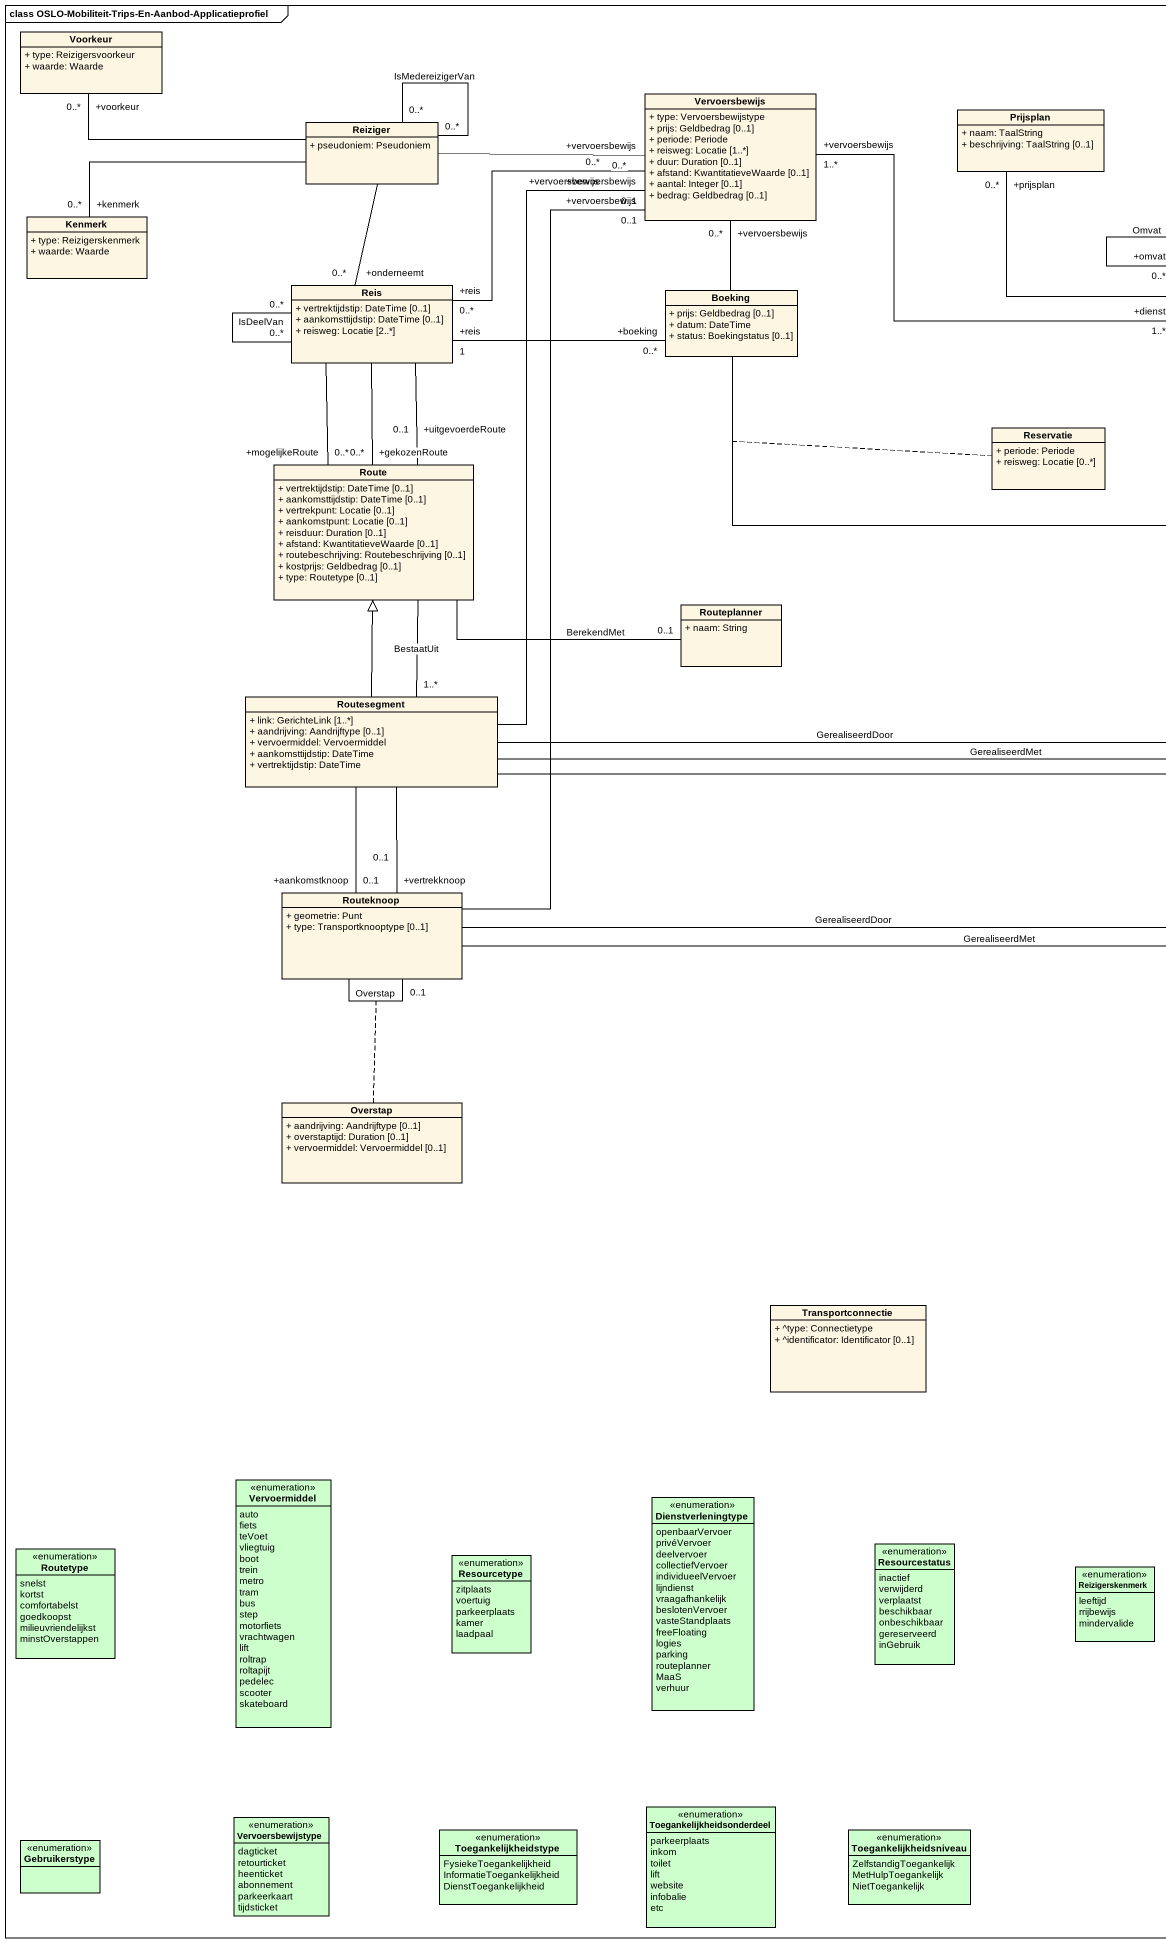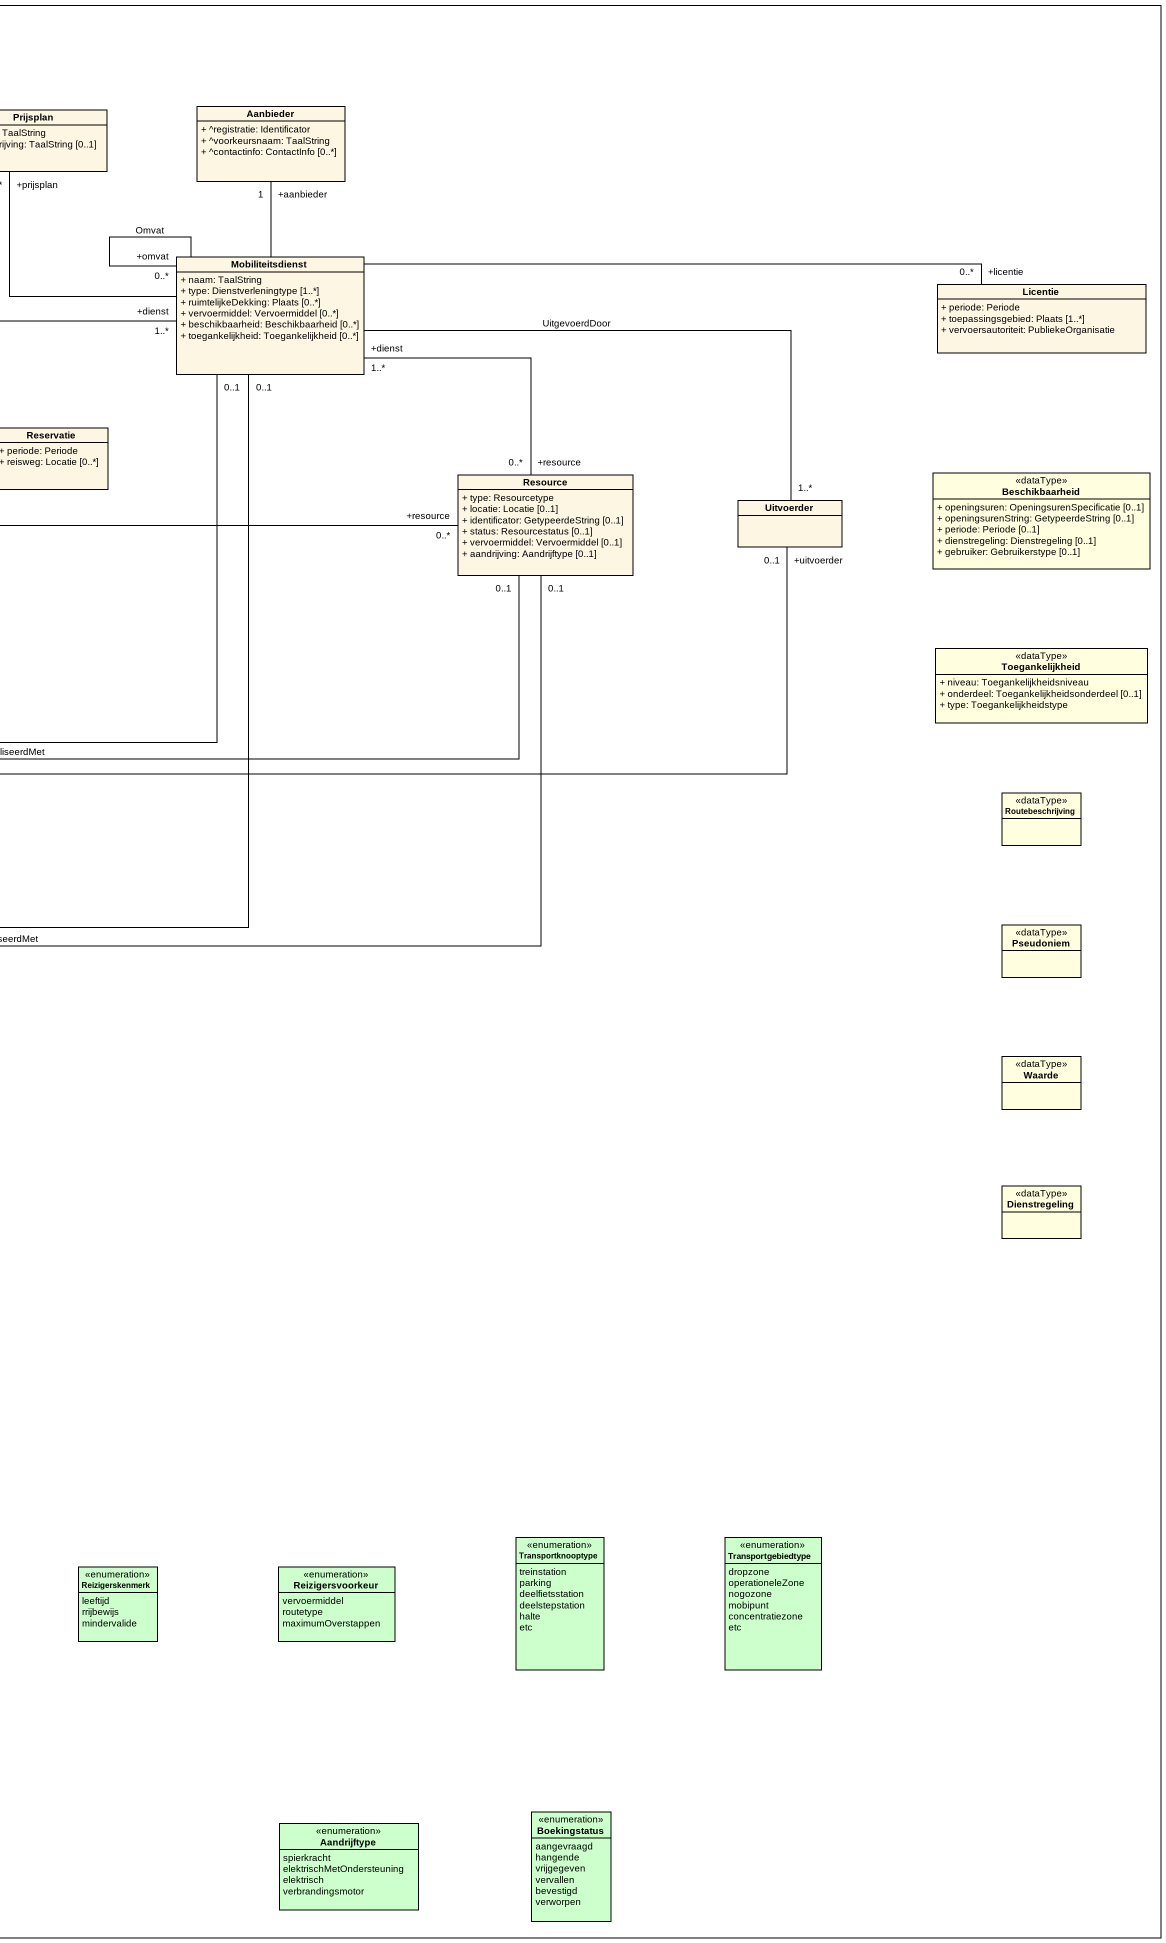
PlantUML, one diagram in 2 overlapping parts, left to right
@startuml
mainframe class OSLO-Mobiliteit-Trips-En-Aanbod-Applicatieprofiel
hide circle
hide empty members
skinparam classAttributeIconSize 0
class Voorkeur {
  + type: Reizigersvoorkeur
  + waarde: Waarde
}
class Vervoersbewijs {
  + type: Vervoersbewijstype
  + prijs: Geldbedrag [0..1]
  + periode: Periode
  + reisweg: Locatie [1..*]
  + duur: Duration [0..1]
  + afstand: KwantitatieveWaarde [0..1]
  + aantal: Integer [0..1]
  + bedrag: Geldbedrag [0..1]
}
class Prijsplan {
  + naam: TaalString
  + beschrijving: TaalString [0..1]
}
class Aanbieder {
  + ^registratie: Identificator
  + ^voorkeursnaam: TaalString
  + ^contactinfo: ContactInfo [0..*]
}
class Reiziger {
  + pseudoniem: Pseudoniem
}
class Kenmerk {
  + type: Reizigerskenmerk
  + waarde: Waarde
}
class Mobiliteitsdienst {
  + naam: TaalString
  + type: Dienstverleningtype [1..*]
  + ruimtelijkeDekking: Plaats [0..*]
  + vervoermiddel: Vervoermiddel [0..*]
  + beschikbaarheid: Beschikbaarheid [0..*]
  + toegankelijkheid: Toegankelijkheid [0..*]
}
class Reis {
  + vertrektijdstip: DateTime [0..1]
  + aankomsttijdstip: DateTime [0..1]
  + reisweg: Locatie [2..*]
}
class Boeking {
  + prijs: Geldbedrag [0..1]
  + datum: DateTime
  + status: Boekingstatus [0..1]
}
class Licentie {
  + periode: Periode
  + toepassingsgebied: Plaats [1..*]
  + vervoersautoriteit: PubliekeOrganisatie
}
class Reservatie {
  + periode: Periode
  + reisweg: Locatie [0..*]
}
class Route {
  + vertrektijdstip: DateTime [0..1]
  + aankomsttijdstip: DateTime [0..1]
  + vertrekpunt: Locatie [0..1]
  + aankomstpunt: Locatie [0..1]
  + reisduur: Duration [0..1]
  + afstand: KwantitatieveWaarde [0..1]
  + routebeschrijving: Routebeschrijving [0..1]
  + kostprijs: Geldbedrag [0..1]
  + type: Routetype [0..1]
}
class Resource {
  + type: Resourcetype
  + locatie: Locatie [0..1]
  + identificator: GetypeerdeString [0..1]
  + status: Resourcestatus [0..1]
  + vervoermiddel: Vervoermiddel [0..1]
  + aandrijving: Aandrijftype [0..1]
}
class Uitvoerder
class Beschikbaarheid <<dataType>> #FFFFE0 {
  + openingsuren: OpeningsurenSpecificatie [0..1]
  + openingsurenString: GetypeerdeString [0..1]
  + periode: Periode [0..1]
  + dienstregeling: Dienstregeling [0..1]
  + gebruiker: Gebruikerstype [0..1]
}
class Routeplanner {
  + naam: String
}
class Toegankelijkheid <<dataType>> #FFFFE0 {
  + niveau: Toegankelijkheidsniveau
  + onderdeel: Toegankelijkheidsonderdeel [0..1]
  + type: Toegankelijkheidstype
}
class Routesegment {
  + link: GerichteLink [1..*]
  + aandrijving: Aandrijftype [0..1]
  + vervoermiddel: Vervoermiddel
  + aankomsttijdstip: DateTime
  + vertrektijdstip: DateTime
}
class Routebeschrijving <<dataType>> #FFFFE0
class Routeknoop {
  + geometrie: Punt
  + type: Transportknooptype [0..1]
}
class Pseudoniem <<dataType>> #FFFFE0
class Waarde <<dataType>> #FFFFE0
class Overstap {
  + aandrijving: Aandrijftype [0..1]
  + overstaptijd: Duration [0..1]
  + vervoermiddel: Vervoermiddel [0..1]
}
class Dienstregeling <<dataType>> #FFFFE0
class Transportconnectie {
  + ^type: Connectietype
  + ^identificator: Identificator [0..1]
}
enum Vervoermiddel #CCFFCC {
  auto
  fiets
  teVoet
  vliegtuig
  boot
  trein
  metro
  tram
  bus
  step
  motorfiets
  vrachtwagen
  lift
  roltrap
  roltapijt
  pedelec
  scooter
  skateboard
}
enum Dienstverleningtype #CCFFCC {
  openbaarVervoer
  privéVervoer
  deelvervoer
  collectiefVervoer
  individueelVervoer
  lijndienst
  vraagafhankelijk
  beslotenVervoer
  vasteStandplaats
  freeFloating
  logies
  parking
  routeplanner
  MaaS
  verhuur
}
enum Resourcestatus #CCFFCC {
  inactief
  verwijderd
  verplaatst
  beschikbaar
  onbeschikbaar
  gereserveerd
  inGebruik
}
enum Transportknooptype #CCFFCC {
  treinstation
  parking
  deelfietsstation
  deelstepstation
  halte
  etc
}
enum Transportgebiedtype #CCFFCC {
  dropzone
  operationeleZone
  nogozone
  mobipunt
  concentratiezone
  etc
}
enum Routetype #CCFFCC {
  snelst
  kortst
  comfortabelst
  goedkoopst
  milieuvriendelijkst
  minstOverstappen
}
enum Resourcetype #CCFFCC {
  zitplaats
  voertuig
  parkeerplaats
  kamer
  laadpaal
}
enum Reizigerskenmerk #CCFFCC {
  leeftijd
  rrijbewijs
  mindervalide
}
enum Reizigersvoorkeur #CCFFCC {
  vervoermiddel
  routetype
  maximumOverstappen
}
enum Vervoersbewijstype #CCFFCC {
  dagticket
  retourticket
  heenticket
  abonnement
  parkeerkaart
  tijdsticket
}
enum Toegankelijkheidsonderdeel #CCFFCC {
  parkeerplaats
  inkom
  toilet
  lift
  website
  infobalie
  etc
}
enum Aandrijftype #CCFFCC {
  spierkracht
  elektrischMetOndersteuning
  elektrisch
  verbrandingsmotor
}
enum Boekingstatus #CCFFCC {
  aangevraagd
  hangende
  vrijgegeven
  vervallen
  bevestigd
  verworpen
}
enum Gebruikerstype #CCFFCC
enum Toegankelijkheidstype #CCFFCC {
  FysiekeToegankelijkheid
  InformatieToegankelijkheid
  DienstToegankelijkheid
}
enum Toegankelijkheidsniveau #CCFFCC {
  ZelfstandigToegankelijk
  MetHulpToegankelijk
  NietToegankelijk
}
Vervoersbewijs "+vervoersbewijs\n1..*" -right- "+dienst\n1..*" Mobiliteitsdienst
Aanbieder "+aanbieder\n1" -- Mobiliteitsdienst
Reiziger -left- "+voorkeur\n0..*" Voorkeur
Reiziger -right- "+vervoersbewijs\n0..*" Vervoersbewijs
Reiziger "0..*" -- "0..*" Reiziger : IsMedereizigerVan
Reiziger -left- "+kenmerk\n0..*" Kenmerk
Reiziger -- "+onderneemt\n0..*" Reis
Mobiliteitsdienst -up- "+prijsplan\n0..*" Prijsplan
Mobiliteitsdienst -- "+omvat\n0..*" Mobiliteitsdienst : Omvat
Mobiliteitsdienst -right- "+licentie\n0..*" Licentie
Mobiliteitsdienst "+dienst\n1..*" -- "+resource\n0..*" Resource
Mobiliteitsdienst -right- "1..*" Uitvoerder : UitgevoerdDoor
Reis "+reis\n0..*" -right- "+vervoersbewijs\n0..*" Vervoersbewijs
Reis "0..*" -- "0..*" Reis : IsDeelVan
Reis -- "+gekozenRoute\n0..*" Route
Reis -- "+uitgevoerdeRoute\n0..1" Route
Reis -- "+mogelijkeRoute\n0..*" Route
Boeking -up- "+vervoersbewijs\n0..*" Vervoersbewijs
Boeking "+boeking\n0..*" -left- "+reis\n1" Reis
Boeking -right- "+resource\n0..*" Resource
(Boeking, Resource) .. Reservatie
Route -right- "0..1" Routeplanner : BerekendMet
Route -- "1..*" Routesegment : BestaatUit
Routesegment -up- "+vervoersbewijs\n0..1" Vervoersbewijs
Routesegment -right- "0..1" Mobiliteitsdienst : GerealiseerdDoor
Routesegment -up-|> Route
Routesegment -right- "0..1" Resource : GerealiseerdMet
Routesegment -right- "+uitvoerder\n0..1" Uitvoerder
Routesegment -- "+aankomstknoop\n0..1" Routeknoop
Routesegment -- "+vertrekknoop\n0..1" Routeknoop
Routeknoop -up- "+vervoersbewijs\n0..1" Vervoersbewijs
Routeknoop -up- "0..1" Mobiliteitsdienst : GerealiseerdDoor
Routeknoop -right- "0..1" Resource : GerealiseerdMet
Routeknoop -- "0..1" Routeknoop : Overstap
(Routeknoop, Routeknoop) .. Overstap
@enduml
